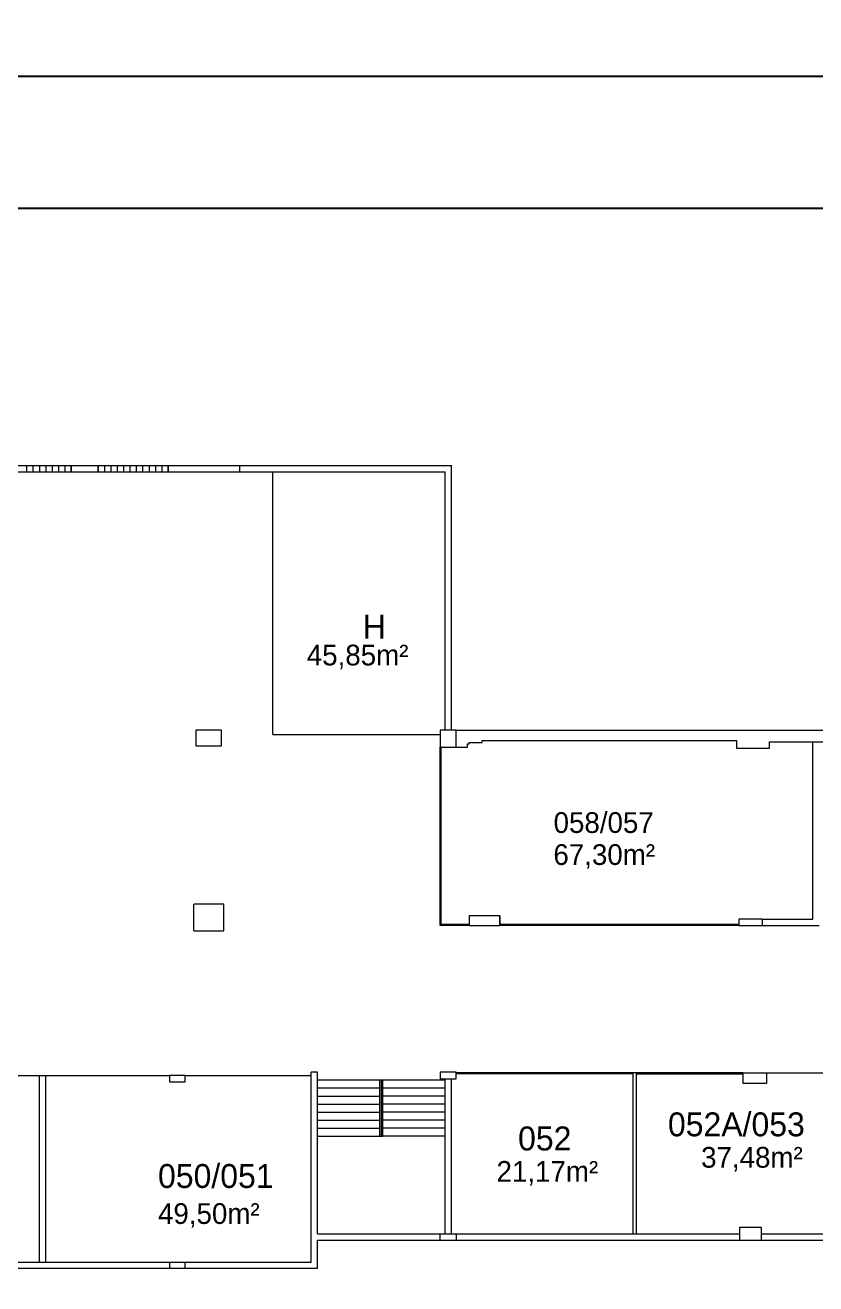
# Model space of a CAD drawing. Header units: metres. Extents: x 2999 to 3109, y 1752 to 1796.
# Drawn here: x 3060.93 to 3085.73, y 1756.78 to 1796.23 of the extents above; entities that cross this region are included whole.
import ezdxf

# ---------------------------------------------------------------- set-up
doc = ezdxf.new("R2010")
doc.units = ezdxf.units.M
doc.layers.add('PAREDES', color=7, linetype='Continuous')
doc.layers.add('VAGAS', color=253, linetype='Continuous')
doc.styles.add('PADRAO MK', font='')
doc.styles.add('ROMANS', font='romans', dxfattribs={"height": 0.16})
doc.styles.get("Standard").update_dxf_attribs({"font": 'arial.ttf'})
doc.styles.get('PADRAO MK').set_extended_font_data('AvantGarde Bk BT')
doc.dimstyles.new('Cota', dxfattribs={"dimtxt": 0.07, "dimasz": 0.08, "dimexe": 0.04, "dimexo": 0.04, "dimgap": 0.02, "dimtad": 1, "dimtxsty": 'Standard', "dimcen": 2.5, "dimclrd": 252, "dimclre": 252, "dimadec": 0, "dimazin": 0, "dimtfac": 1, "dimtmove": 0, "dimatfit": 3, "dimfxl": 1, "dimarcsym": 0})

# ---------------------------------------------------------------- blocks, each defined once
blk = doc.blocks.new('*D8')
at = {"layer": 'DEFPOINTS', "color": 0, "transparency": 16777216}
for p in [(3103.622, 1794.632), (2999.377, 1774.084), (3103.622, 1773.887)]:
    blk.add_point(p, dxfattribs=at)
at = {"layer": 'VAGAS', "color": 1, "lineweight": -2, "transparency": 16777216}
for p, q in [((2999.377, 1774.384), (2999.377, 1795.132)), ((3103.622, 1774.187), (3103.622, 1795.132)), ((2999.727, 1794.632), (3103.272, 1794.632))]:
    blk.add_line(p, q, dxfattribs=at)
at = {"layer": 'VAGAS', "color": 1, "transparency": 16777216}
for points in [[(2999.727, 1794.69), (2999.727, 1794.573), (2999.377, 1794.632)], [(3103.272, 1794.69), (3103.272, 1794.573), (3103.622, 1794.632)]]:
    blk.add_solid(points, dxfattribs=at)
at = {"layer": 'VAGAS', "color": 7, "transparency": 16777216, "insert": (3051.499, 1795.446), "char_height": 0.16, "attachment_point": 5, "style": 'ROMANS'}
blk.add_mtext('{\\H7.5x;104,25}', dxfattribs=at)
blk = doc.blocks.new('_ArchTick')
at = {"color": 0, "linetype": 'ByBlock', "const_width": 0.15}
blk.add_lwpolyline([(-0.5, -0.5), (0.5, 0.5)], dxfattribs=at)
blk = doc.blocks.new('*D9')
at = {"layer": 'DEFPOINTS', "color": 0, "transparency": 16777216}
for p in [(3055.03, 1790.49), (3101.001, 1756.777), (3108.221, 1756.777)]:
    blk.add_point(p, dxfattribs=at)
at = {"layer": 'VAGAS', "color": 1, "lineweight": -2, "transparency": 16777216}
for p, q in [((3055.33, 1790.49), (3108.721, 1790.49)), ((3108.221, 1790.14), (3108.221, 1757.127)), ((3101.301, 1756.777), (3108.721, 1756.777))]:
    blk.add_line(p, q, dxfattribs=at)
at = {"layer": 'VAGAS', "color": 1, "transparency": 16777216}
for points in [[(3108.163, 1790.14), (3108.28, 1790.14), (3108.221, 1790.49)], [(3108.163, 1757.127), (3108.28, 1757.127), (3108.221, 1756.777)]]:
    blk.add_solid(points, dxfattribs=at)
at = {"layer": 'VAGAS', "color": 7, "transparency": 16777216, "insert": (3107.407, 1773.634), "char_height": 0.16, "attachment_point": 5, "rotation": 90, "style": 'ROMANS'}
blk.add_mtext('{\\H7.5x;33,71}', dxfattribs=at)

msp = doc.modelspace()

# ---------------------------------------------------------------- linework, layer by layer
at = {"layer": 'PAREDES', "color": 253, "lineweight": 0}
for p, q in [((3060.185, 1782.427), (3062.375, 1782.427)), ((3060.975, 1782.427), (3060.975, 1782.227)), ((3061.175, 1782.427), (3061.175, 1782.227)), ((3061.375, 1782.427), (3061.375, 1782.227)), ((3061.575, 1782.427), (3061.575, 1782.227)), ((3061.775, 1782.427), (3061.775, 1782.227)), ((3061.975, 1782.427), (3061.975, 1782.227)), ((3062.175, 1782.427), (3062.175, 1782.227)), ((3062.375, 1782.427), (3063.215, 1782.427)), ((3062.375, 1782.227), (3062.375, 1782.427)), ((3062.375, 1782.427), (3062.375, 1782.227)), ((3063.215, 1782.227), (3063.215, 1782.427)), ((3063.215, 1782.427), (3063.215, 1782.227)), ((3063.215, 1782.427), (3065.415, 1782.427)), ((3063.415, 1782.427), (3063.415, 1782.227)), ((3063.615, 1782.427), (3063.615, 1782.227)), ((3063.815, 1782.427), (3063.815, 1782.227)), ((3064.015, 1782.427), (3064.015, 1782.227)), ((3064.215, 1782.427), (3064.215, 1782.227)), ((3064.415, 1782.427), (3064.415, 1782.227)), ((3064.615, 1782.427), (3064.615, 1782.227)), ((3064.815, 1782.427), (3064.815, 1782.227)), ((3065.015, 1782.427), (3065.015, 1782.227)), ((3065.215, 1782.427), (3065.215, 1782.227)), ((3065.415, 1782.427), (3067.654, 1782.427)), ((3065.415, 1782.227), (3065.415, 1782.427)), ((3065.415, 1782.427), (3065.415, 1782.227)), ((3067.654, 1782.427), (3067.654, 1782.227)), ((3067.654, 1782.427), (3074.302, 1782.427)), ((3074.302, 1774.127), (3074.302, 1782.427)), ((3060.185, 1782.227), (3062.375, 1782.227)), ((3062.375, 1782.227), (3063.215, 1782.227)), ((3063.215, 1782.227), (3065.415, 1782.227)), ((3065.415, 1782.227), (3074.102, 1782.227)), ((3068.702, 1773.997), (3068.702, 1782.227)), ((3074.102, 1774.127), (3074.102, 1782.227)), ((3066.292, 1774.137), (3067.082, 1774.137)), ((3066.292, 1773.627), (3066.292, 1774.137)), ((3067.082, 1774.137), (3067.082, 1773.627)), ((3074.452, 1774.127), (3073.952, 1774.127)), ((3073.952, 1774.127), (3073.952, 1773.717)), ((3073.952, 1774.127), (3073.952, 1773.597)), ((3074.452, 1773.597), (3074.452, 1774.127)), ((3074.452, 1774.127), (3102.643, 1774.127)), ((3068.702, 1773.997), (3073.952, 1773.997)), ((3074.862, 1773.707), (3074.862, 1773.747)), ((3074.862, 1773.747), (3075.262, 1773.747)), ((3075.262, 1773.747), (3075.262, 1773.807)), ((3075.262, 1773.807), (3083.242, 1773.807)), ((3083.242, 1773.807), (3083.242, 1773.567)), ((3084.282, 1773.567), (3084.282, 1773.767)), ((3084.282, 1773.767), (3092.322, 1773.767)), ((3085.632, 1768.207), (3085.632, 1773.767)), ((3067.082, 1773.627), (3066.292, 1773.627)), ((3073.952, 1773.597), (3074.802, 1773.597)), ((3073.952, 1768.007), (3073.952, 1773.597)), ((3073.982, 1768.037), (3073.982, 1773.597)), ((3074.802, 1773.597), (3074.802, 1773.707)), ((3074.802, 1773.707), (3074.862, 1773.707)), ((3083.242, 1773.567), (3084.282, 1773.567)), ((3067.157, 1768.677), (3066.217, 1768.677)), ((3066.217, 1767.837), (3066.217, 1768.677)), ((3067.157, 1767.837), (3067.157, 1768.677)), ((3074.857, 1768.307), (3074.857, 1768.007)), ((3075.817, 1768.307), (3074.857, 1768.307)), ((3075.817, 1768.007), (3075.817, 1768.307)), ((3075.817, 1768.307), (3075.817, 1768.007)), ((3083.317, 1768.207), (3083.317, 1768.007)), ((3084.052, 1768.207), (3083.317, 1768.207)), ((3084.052, 1768.207), (3084.052, 1768.007)), ((3084.052, 1768.207), (3085.632, 1768.207)), ((3066.217, 1767.837), (3067.157, 1767.837)), ((3074.857, 1768.007), (3073.952, 1768.007)), ((3074.857, 1768.037), (3073.982, 1768.037)), ((3074.857, 1768.007), (3075.817, 1768.007)), ((3083.317, 1768.037), (3075.817, 1768.037)), ((3083.317, 1768.007), (3075.817, 1768.007)), ((3083.317, 1768.007), (3084.052, 1768.007)), ((3084.052, 1768.007), (3085.832, 1768.007)), ((3057.502, 1763.307), (3061.377, 1763.307)), ((3061.377, 1763.307), (3061.577, 1763.307)), ((3061.377, 1757.456), (3061.377, 1763.307)), ((3061.577, 1763.307), (3065.452, 1763.307)), ((3061.577, 1757.456), (3061.577, 1763.307)), ((3065.452, 1763.307), (3065.452, 1763.107)), ((3065.952, 1763.307), (3065.452, 1763.307)), ((3065.452, 1763.107), (3065.952, 1763.107)), ((3065.952, 1763.107), (3065.952, 1763.307)), ((3065.952, 1763.307), (3069.902, 1763.307)), ((3069.902, 1757.456), (3069.902, 1763.407)), ((3070.102, 1763.407), (3069.902, 1763.407)), ((3070.102, 1758.347), (3070.102, 1763.407)), ((3074.102, 1763.157), (3070.102, 1763.157)), ((3072.052, 1761.407), (3072.052, 1763.157)), ((3072.102, 1761.407), (3072.102, 1763.157)), ((3072.152, 1761.407), (3072.152, 1763.157)), ((3073.952, 1763.407), (3073.952, 1763.207)), ((3074.452, 1763.407), (3073.952, 1763.407)), ((3073.952, 1763.207), (3074.452, 1763.207)), ((3074.102, 1758.347), (3074.102, 1763.207)), ((3074.302, 1758.347), (3074.302, 1763.207)), ((3074.452, 1763.207), (3074.452, 1763.407)), ((3083.447, 1763.387), (3074.452, 1763.387)), ((3080.002, 1763.357), (3074.452, 1763.357)), ((3080.002, 1758.347), (3080.002, 1763.387)), ((3080.102, 1758.347), (3080.102, 1763.387)), ((3083.447, 1763.354), (3080.102, 1763.354)), ((3083.447, 1763.386), (3084.187, 1763.386)), ((3083.447, 1763.056), (3083.447, 1763.386)), ((3084.187, 1763.386), (3087.762, 1763.386)), ((3084.187, 1763.386), (3084.187, 1763.056)), ((3072.052, 1762.907), (3070.102, 1762.907)), ((3074.102, 1762.907), (3072.152, 1762.907)), ((3084.187, 1763.056), (3083.447, 1763.056)), ((3070.102, 1762.657), (3072.052, 1762.657)), ((3070.102, 1762.407), (3072.052, 1762.407)), ((3074.102, 1762.657), (3072.152, 1762.657)), ((3074.102, 1762.407), (3072.152, 1762.407)), ((3070.102, 1762.157), (3072.052, 1762.157)), ((3070.102, 1761.907), (3072.052, 1761.907)), ((3074.102, 1762.157), (3072.152, 1762.157)), ((3074.102, 1761.907), (3072.152, 1761.907)), ((3070.102, 1761.657), (3072.052, 1761.657)), ((3074.102, 1761.657), (3072.152, 1761.657)), ((3070.102, 1761.407), (3072.052, 1761.407)), ((3072.052, 1761.407), (3072.152, 1761.407)), ((3074.102, 1761.407), (3072.152, 1761.407)), ((3070.102, 1758.347), (3074.452, 1758.347)), ((3073.952, 1758.147), (3073.952, 1758.347)), ((3074.452, 1758.347), (3083.352, 1758.347)), ((3074.452, 1758.347), (3074.452, 1758.147)), ((3083.352, 1758.147), (3083.352, 1758.557)), ((3083.352, 1758.557), (3084.012, 1758.557)), ((3084.012, 1758.557), (3084.012, 1758.147)), ((3084.012, 1758.347), (3087.762, 1758.347)), ((3070.102, 1757.256), (3070.102, 1758.147)), ((3070.102, 1758.147), (3074.452, 1758.147)), ((3074.452, 1758.147), (3088.107, 1758.147)), ((3048.702, 1757.456), (3069.902, 1757.456)), ((3070.102, 1757.256), (3048.702, 1757.256)), ((3065.452, 1757.456), (3065.452, 1757.256)), ((3065.952, 1757.256), (3065.952, 1757.456))]:
    msp.add_line(p, q, dxfattribs=at)

# ---------------------------------------------------------------- texts
at = {"layer": 'PAREDES', "color": 253, "lineweight": 0, "style": 'PADRAO MK'}
for s, height, p in [('H', 0.75, (3071.52, 1776.998)), ('45,85m²', 0.65, (3069.763, 1776.16)), ('058/057', 0.65, (3077.505, 1770.91)), ('67,30m²', 0.65, (3077.499, 1769.907)), ('052A/053', 0.75, (3081.092, 1761.401)), ('052', 0.75, (3076.391, 1760.959)), ('37,48m²', 0.65, (3082.132, 1760.418)), ('050/051', 0.75, (3065.097, 1759.782)), ('21,17m²', 0.65, (3075.715, 1759.976)), ('49,50m²', 0.65, (3065.097, 1758.655))]:
    msp.add_text(s, height=height, dxfattribs=at).set_placement(p)

# ---------------------------------------------------------------- dimensions: what is measured, and where the dimension line sits
at = {"layer": 'VAGAS', "color": 253}
dim = msp.add_linear_dim(base=(3103.6223, 1794.6316), p1=(2999.3766, 1774.0836), p2=(3103.6223, 1773.8875), text='{\\H7.5x;<>}', dimstyle='Cota', override={"dimtxt": 0.63, "dimasz": 0.35, "dimexe": 0.5, "dimexo": 0.3, "dimgap": 0.1, "dimtxsty": 'ROMANS', "dimblk1": 'ArchTick', "dimblk2": 'ArchTick', "dimclrd": 1, "dimclre": 1, "dimclrt": 7}, dxfattribs=at)
dim.commit()
dim.dimension.update_dxf_attribs({"geometry": '*D8', "text_midpoint": (3051.4994, 1795.4458)})
dim = msp.add_linear_dim(base=(3108.221, 1756.777), p1=(3055.03, 1790.49), p2=(3101.001, 1756.777), angle=270, text='{\\H7.5x;<>}', dimstyle='Cota', override={"dimtxt": 0.63, "dimasz": 0.35, "dimexe": 0.5, "dimexo": 0.3, "dimgap": 0.1, "dimtxsty": 'ROMANS', "dimblk1": 'ArchTick', "dimblk2": 'ArchTick', "dimclrd": 1, "dimclre": 1, "dimclrt": 7}, dxfattribs=at)
dim.commit()
dim.dimension.update_dxf_attribs({"geometry": '*D9', "text_midpoint": (3107.407, 1773.634)})

doc.saveas('drawing.dxf')
